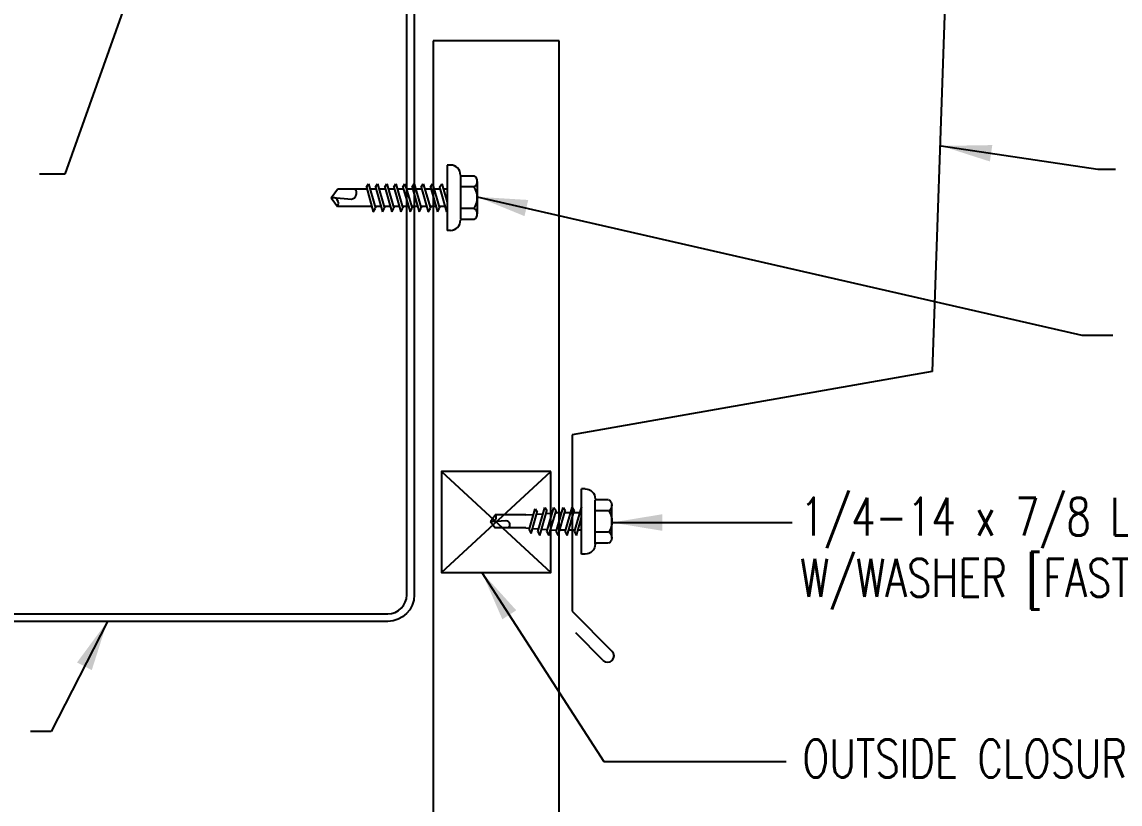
# Model space of a CAD drawing. Header units: inches. Extents: x 6.5 to 43, y 5.8 to 47.6.
# Drawn here: x 19.99 to 30.88, y 15.16 to 22.92 of the extents above; entities that cross this region are included whole.
import ezdxf

# ---------------------------------------------------------------- set-up
doc = ezdxf.new("R2010")
doc.units = ezdxf.units.IN
doc.header["$MEASUREMENT"] = 0
for name, color, linetype in [('CLO', 3, 'Continuous'), ('FASTENER', 9, 'Continuous'), ('PANEL', 11, 'Continuous'), ('STLA', 10, 'Continuous'), ('TEXT', 2, 'Continuous'), ('TRIM', 6, 'Continuous')]:
    doc.layers.add(name, color=color, linetype=linetype)
doc.styles.add('TEXT', font='SIMPLEX', dxfattribs={"width": 0.75, "height": 6})
doc.styles.add('TEXT1', font='ROMANS.shx', dxfattribs={"width": 0.75, "height": 0.375})
doc.dimstyles.new('DETAIL$7', dxfattribs={"dimscale": 4, "dimtxt": 6, "dimasz": 0.125, "dimexe": 0.0625, "dimexo": 0.125, "dimgap": 0.0625, "dimtad": 1, "dimdec": 5, "dimzin": 3, "dimdsep": 46, "dimlunit": 4, "dimtxsty": 'TEXT', "dimblk": 'ARCHTICK', "dimcen": 0.0625, "dimclrd": 7, "dimclre": 7, "dimclrt": 2, "dimadec": 0, "dimazin": 0, "dimtfac": 0.666667, "dimtdec": 5, "dimtmove": 0, "dimatfit": 3, "dimfxl": 0, "dimfrac": 2, "dimtolj": 1, "dimtzin": 3, "dimarcsym": 0})

# ---------------------------------------------------------------- blocks, each defined once
blk = doc.blocks.new('MB_DW4')
at = {"layer": 'FASTENER'}
for p, q in [((-0.163, 0.337), (0.159, 0.337)), ((-0.217, 0.305), (-0.217, 0.171)), ((-0.108, 0.305), (-0.108, 0.171)), ((0.105, 0.305), (0.105, 0.171)), ((0.214, 0.305), (0.214, 0.171)), ((-0.226, 0.171), (0.214, 0.171)), ((-0.326, 0.071), (-0.326, 0.037)), ((-0.326, 0.037), (0.322, 0.037)), ((-0.141, -0.014), (0.037, 0.037)), ((-0.105, -0.034), (0.137, 0.035)), ((-0.088, 0.037), (-0.088, 0.001)), ((-0.088, 0.037), (0.085, 0.037)), ((0.085, 0.037), (0.134, 0.037)), ((0.085, 0.02), (0.085, -0.041)), ((0.137, 0.035), (0.134, 0.037)), ((0.322, 0.071), (0.322, 0.037)), ((-0.105, -0.034), (-0.141, -0.014)), ((-0.141, -0.105), (0.102, -0.036)), ((-0.105, -0.125), (-0.141, -0.105)), ((-0.105, -0.125), (0.137, -0.056)), ((-0.088, -0.029), (-0.088, -0.09)), ((0.085, -0.071), (0.085, -0.131)), ((0.137, -0.056), (0.102, -0.036)), ((-0.141, -0.196), (0.102, -0.127)), ((-0.105, -0.216), (-0.141, -0.196)), ((-0.141, -0.287), (0.102, -0.217)), ((-0.105, -0.216), (0.137, -0.147)), ((-0.088, -0.12), (-0.088, -0.181)), ((-0.084, -0.27), (-0.088, -0.211)), ((0.084, -0.223), (0.085, -0.211)), ((0.085, -0.162), (0.085, -0.211)), ((0.137, -0.147), (0.102, -0.127)), ((0.137, -0.238), (0.102, -0.217)), ((-0.105, -0.307), (-0.141, -0.287)), ((-0.141, -0.378), (0.102, -0.308)), ((-0.105, -0.307), (0.137, -0.238)), ((-0.078, -0.36), (-0.082, -0.3)), ((0.077, -0.315), (0.082, -0.253)), ((0.137, -0.328), (0.102, -0.308)), ((-0.105, -0.398), (-0.141, -0.378)), ((-0.122, -0.463), (0.089, -0.403)), ((-0.105, -0.398), (0.137, -0.328)), ((-0.086, -0.483), (0.124, -0.423)), ((-0.071, -0.449), (-0.075, -0.389)), ((0.071, -0.408), (0.075, -0.346)), ((0.124, -0.423), (0.089, -0.403)), ((-0.086, -0.483), (-0.122, -0.463)), ((-0.066, -0.516), (-0.069, -0.478)), ((-0.066, -0.516), (-0.066, -0.82)), ((0.063, -0.515), (0.068, -0.439)), ((0.063, -0.516), (0.063, -0.82)), ((-0.003, -0.854), (0.009, -0.714)), ((-0.002, -0.866), (-0.066, -0.82)), ((-0.002, -0.866), (0.063, -0.82))]:
    blk.add_line(p, q, dxfattribs=at)
for centre, radius, start, end in [((-0.163, 0.274), 0.0628, 29.8754, 150.1246), ((-0.002, 0.141), 0.196, 56.9974, 123.0026), ((0.159, 0.274), 0.0628, 29.8754, 150.1246), ((-0.226, 0.071), 0.1, 90, 180), ((0.222, 0.071), 0.1, 0, 90), ((0.073, -0.516), 0.01, 175.9484, 180), ((-0.036, -0.723), 0.0461, 11.1445, 130.906), ((0.039, -0.855), 0.0422, 55.4585, 194.8454)]:
    blk.add_arc(centre, radius, start, end, dxfattribs=at)
blk = doc.blocks.new('FD-F4')
at = {"layer": 'TEXT', "style": 'TEXT1', "width": 0.75}
for s, p in [('1/4-14 x 7/8 LONG-LIFE LAPTEK', (0.0047, -0.0408)), ('W/WASHER [FASTENER #4]', (0.0047, -0.1926))]:
    blk.add_text(s, height=0.09375, dxfattribs=at).set_placement(p)
blk.add_attdef('(QUANTITY)', (1.4847, -0.1926), '', height=0.0938, dxfattribs=at)
at = {"layer": 'TEXT', "style": 'TEXT1', "flags": 1}
for tag, p in [('Color', (0.0624, -0.4349)), ('Calc', (0.0624, -0.4349)), ('Opt1', (0.0624, -0.4349)), ('Opt2', (0.0624, -0.4349)), ('Opt3', (0.0624, -0.4349)), ('Description', (0.0624, -0.4349)), ('Multiple', (0.0624, -0.4349)), ('Part', (0.0624, -0.4349)), ('Spare1', (0.0624, -0.6224)), ('Spare2', (0.0624, -0.6224)), ('Spare3', (0.0624, -0.6224)), ('Spare4', (0.0624, -0.6224)), ('Spare5', (0.0624, -0.6224)), ('Spare6', (0.0624, -0.6224)), ('Spare7', (0.0624, -0.6224)), ('Spare8', (0.0624, -0.6224)), ('Spare9', (0.0624, -0.6224)), ('Spare10', (0.0624, -0.6224))]:
    blk.add_attdef(tag, p, '', height=0.0938, dxfattribs=at)
blk = doc.blocks.new('fz2')
at = {"layer": 'FASTENER'}
for p, q in [((-0.161, 0.337), (0.161, 0.337)), ((-0.215, 0.305), (-0.215, 0.171)), ((-0.107, 0.305), (-0.107, 0.171)), ((0.107, 0.305), (0.107, 0.171)), ((0.215, 0.305), (0.215, 0.171)), ((-0.224, 0.171), (0.215, 0.171)), ((-0.324, 0.071), (-0.324, 0.037)), ((-0.324, 0.037), (0.324, 0.037)), ((-0.139, -0.016), (0.046, 0.037)), ((-0.104, -0.036), (0.139, 0.033)), ((-0.086, 0.037), (0.086, 0.037)), ((-0.086, 0.037), (-0.086, -0.001)), ((0.086, 0.037), (0.133, 0.037)), ((0.086, 0.018), (0.086, -0.042)), ((0.139, 0.033), (0.133, 0.037)), ((0.324, 0.071), (0.324, 0.037)), ((-0.104, -0.036), (-0.139, -0.016)), ((-0.139, -0.107), (0.104, -0.038)), ((-0.104, -0.127), (-0.139, -0.107)), ((-0.104, -0.127), (0.139, -0.058)), ((-0.086, -0.031), (-0.086, -0.092)), ((0.086, -0.073), (0.086, -0.133)), ((0.139, -0.058), (0.104, -0.038)), ((-0.139, -0.198), (0.104, -0.128)), ((-0.104, -0.218), (-0.139, -0.198)), ((-0.104, -0.218), (0.139, -0.149)), ((-0.086, -0.122), (-0.086, -0.183)), ((-0.086, -0.213), (-0.086, -0.274)), ((0.086, -0.164), (0.086, -0.224)), ((0.139, -0.149), (0.104, -0.128)), ((-0.139, -0.289), (0.104, -0.219)), ((-0.104, -0.309), (-0.139, -0.289)), ((-0.139, -0.38), (0.104, -0.31)), ((-0.104, -0.309), (0.139, -0.239)), ((-0.086, -0.304), (-0.086, -0.364)), ((0.086, -0.255), (0.086, -0.315)), ((0.139, -0.239), (0.104, -0.219)), ((0.139, -0.33), (0.104, -0.31)), ((-0.104, -0.4), (-0.139, -0.38)), ((-0.139, -0.47), (0.104, -0.401)), ((-0.104, -0.4), (0.139, -0.33)), ((-0.104, -0.491), (0.139, -0.421)), ((-0.086, -0.395), (-0.086, -0.455)), ((0.086, -0.345), (0.086, -0.406)), ((0.139, -0.421), (0.104, -0.401)), ((-0.104, -0.491), (-0.139, -0.47)), ((-0.139, -0.561), (0.104, -0.492)), ((-0.104, -0.581), (0.139, -0.512)), ((-0.086, -0.486), (-0.086, -0.546)), ((0.086, -0.436), (0.086, -0.497)), ((0.086, -0.527), (0.086, -0.588)), ((0.139, -0.512), (0.104, -0.492)), ((-0.104, -0.581), (-0.139, -0.561)), ((-0.139, -0.652), (0.104, -0.583)), ((-0.104, -0.672), (-0.139, -0.652)), ((-0.104, -0.672), (0.139, -0.603)), ((-0.086, -0.577), (-0.086, -0.637)), ((0.086, -0.618), (0.086, -0.679)), ((0.139, -0.603), (0.104, -0.583)), ((-0.139, -0.743), (0.104, -0.674)), ((-0.104, -0.763), (-0.139, -0.743)), ((-0.104, -0.763), (0.139, -0.694)), ((-0.086, -0.667), (-0.086, -0.728)), ((-0.086, -0.758), (-0.086, -1.05)), ((0.086, -0.709), (0.086, -1.05)), ((0.139, -0.694), (0.104, -0.674)), ((-0.002, -1.095), (0.014, -0.909)), ((0, -1.111), (-0.086, -1.05)), ((0, -1.111), (0.086, -1.05))]:
    blk.add_line(p, q, dxfattribs=at)
for centre, radius, start, end in [((-0.161, 0.274), 0.0628, 29.8754, 150.1246), ((0, 0.141), 0.196, 56.9974, 123.0026), ((0.161, 0.274), 0.0628, 29.8754, 150.1246), ((-0.224, 0.071), 0.1, 90, 180), ((0.224, 0.071), 0.1, 0, 90), ((-0.046, -0.921), 0.0615, 11.1445, 130.906), ((0.054, -1.097), 0.0563, 55.4585, 194.8454)]:
    blk.add_arc(centre, radius, start, end, dxfattribs=at)
blk = doc.blocks.new('_ArchTick')
at = {"color": 0, "linetype": 'ByBlock', "const_width": 0.15}
blk.add_lwpolyline([(-0.5, -0.5), (0.5, 0.5)], dxfattribs=at)

msp = doc.modelspace()

# ---------------------------------------------------------------- linework, layer by layer
at = {"layer": 'CLO'}
for p, q in [((24.14649, 18.45996), (25.23254, 17.45996)), ((24.14649, 17.45996), (25.23254, 18.45996))]:
    msp.add_line(p, q, dxfattribs=at)
msp.add_lwpolyline([(25.23254, 18.45996), (24.14649, 18.45996), (24.14649, 17.45996), (25.23254, 17.45996)], close=True, dxfattribs=at)
at = {"layer": 'PANEL'}
for p, q in [((25.31383, 22.73385), (24.06383, 22.73385)), ((25.31383, 9.18189), (25.31383, 22.73385))]:
    msp.add_line(p, q, dxfattribs=at)
msp.add_lwpolyline([(24.06383, 22.73385), (24.06383, 9.18189)], dxfattribs=at)
at = {"layer": 'STLA'}
msp.add_lwpolyline([(19.13685, 23.06878), (18.99948, 23.84451, -0.41421356), (19.21194, 24.14842), (23.56924, 24.92002, -0.46653091), (23.87716, 24.66184), (23.87716, 17.23675, -0.41421356), (23.61496, 16.97455), (19.13936, 16.97455, -0.41421356), (18.87716, 17.23675), (18.87716, 18.02455), (18.95186, 18.02455), (18.95186, 17.23675, 0.41421356), (19.13936, 17.04925), (23.61496, 17.04925, 0.41421356), (23.80246, 17.23675), (23.80246, 24.66184, 0.46653091), (23.58226, 24.84647), (19.22497, 24.07486, 0.41421356), (19.07303, 23.85754), (19.2104, 23.08181)], format="xyb", close=True, dxfattribs=at)
at = {"layer": 'TRIM'}
for p, q in [((29.1779, 24.20083), (29.01213, 19.45373)), ((29.01213, 19.45373), (25.4422, 18.82425)), ((25.4422, 18.82425), (25.4422, 17.07425)), ((25.4422, 17.07425), (25.83995, 16.67651)), ((25.75156, 16.58812), (25.48003, 16.85965))]:
    msp.add_line(p, q, dxfattribs=at)
msp.add_arc((25.79576, 16.63231), 0.0625, 225, 45, dxfattribs=at)

# ---------------------------------------------------------------- block references
at = {"layer": 'FASTENER', "rotation": 270}
msp.add_blockref('fz2', (24.16482, 21.17771), dxfattribs=at)
at = {"layer": 'FASTENER', "xscale": -1, "rotation": 270}
msp.add_blockref('MB_DW4', (25.49978, 17.96765), dxfattribs=at)
at = {"layer": 'TEXT', "xscale": 4, "yscale": 4, "zscale": 4}
msp.add_blockref('FD-F4', (27.68583, 17.98942), dxfattribs=at).add_auto_attribs({'(QUANTITY)': '@ 12" O.C.'})

# ---------------------------------------------------------------- texts
at = {"layer": 'TEXT', "style": 'TEXT1', "width": 0.75}
msp.add_text('OUTSIDE CLOSURE', height=0.375, dxfattribs=at).set_placement((27.72673, 15.42626))

# ---------------------------------------------------------------- leaders
for points in [[(21.16232, 23.52697), (20.41075, 21.41057), (20.16019, 21.41057)], [(29.10339, 21.69135), (30.65546, 21.46144), (30.83112, 21.46144)], [(24.50139, 21.18638), (30.49711, 19.8133), (30.80614, 19.8133)], [(25.83635, 17.95519), (26.97808, 17.95519), (27.62361, 17.95519)], [(24.54852, 17.45996), (25.75743, 15.58573), (27.56493, 15.58573)], [(20.83301, 16.97455), (20.27494, 15.88188), (20.07057, 15.88188)]]:
    msp.add_leader(points, dimstyle='DETAIL$7')

doc.saveas('drawing.dxf')
